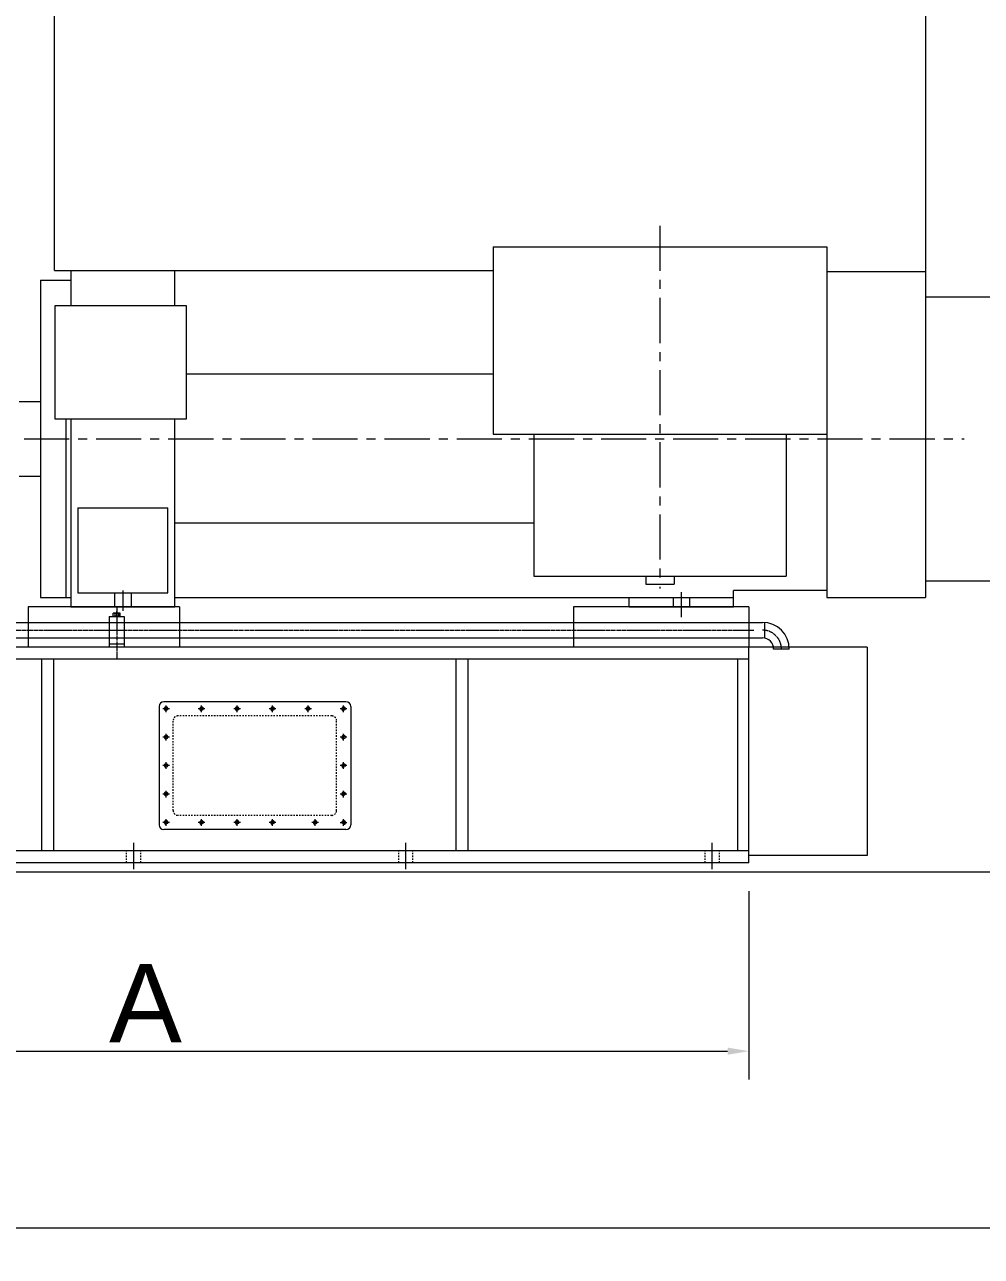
# Model space of a CAD drawing. Header units: inches. Extents: x 0 to 26418, y 0 to 20128.
# Drawn here: x 13044 to 15065, y 11112 to 13713 of the extents above; entities that cross this region are included whole.
import ezdxf

# ---------------------------------------------------------------- set-up
doc = ezdxf.new("R2010")
doc.units = ezdxf.units.IN
doc.header["$MEASUREMENT"] = 0
for name, pattern in [('ACAD_ISO04W100', [30, 24, -3, 0, -3]), ('CENTER', [50.8, 31.75, -6.35, 6.35, -6.35]), ('CHAIN', [0.7087, 0.4724, -0.0591, 0.1181, -0.0591]), ('EB_DASH', [6, 3, -3])]:
    doc.linetypes.add(name, pattern=pattern)
doc.layers.get('Defpoints').update_dxf_attribs({"lineweight": 5})
for name, color, linetype, lineweight in [('CAXA1', 5, 'CENTER', 5), ('CAXA细实线层', 7, 'Continuous', 5), ('CAXA虚线层', 96, 'EB_DASH', 5)]:
    doc.layers.add(name, color=color, linetype=linetype, lineweight=lineweight)
doc.styles.add('Roman', font='arial.ttf')
doc.styles.get("Standard").update_dxf_attribs({"font": 'arial.ttf'})
doc.dimstyles.new('ISO-25', dxfattribs={"dimscale": 30, "dimtxt": 1.5, "dimasz": 1.5, "dimexe": 2, "dimexo": 2, "dimtad": 1, "dimtih": 1, "dimtoh": 1, "dimdec": 1, "dimlfac": 0.03937, "dimdsep": 46, "dimtxsty": 'Standard', "dimcen": 2.5, "dimclrd": 7, "dimclre": 7, "dimclrt": 7, "dimadec": 0, "dimazin": 0, "dimtfac": 1, "dimtdec": 1, "dimtmove": 0, "dimatfit": 3, "dimfxl": 1, "dimlwd": 5, "dimlwe": 5, "dimarcsym": 0})

# ---------------------------------------------------------------- blocks, each defined once
blk = doc.blocks.new('*D43')
at = {"color": 7, "linetype": 'Continuous', "lineweight": 5, "transparency": 16777216}
for p, q in [((9490.9, 12325.2), (9490.9, 11112.2)), ((15873.9, 11863.2), (15873.9, 11112.2)), ((9535.9, 11172.2), (15828.9, 11172.2))]:
    blk.add_line(p, q, dxfattribs=at)
at = {"color": 7, "transparency": 16777216}
for points in [[(9535.9, 11179.7), (9535.9, 11164.7), (9490.9, 11172.2)], [(15828.9, 11179.7), (15828.9, 11164.7), (15873.9, 11172.2)]]:
    blk.add_solid(points, dxfattribs=at)
at = {"layer": 'Defpoints', "color": 0, "transparency": 16777216}
for p in [(9490.9, 12385.2), (15873.9, 11923.2), (15873.9, 11172.2)]:
    blk.add_point(p, dxfattribs=at)
at = {"color": 7, "lineweight": 5, "transparency": 16777216, "insert": (12682.4, 11276.2), "char_height": 165, "attachment_point": 5, "style": 'Roman'}
blk.add_mtext('C', dxfattribs=at)
blk = doc.blocks.new('*D45')
at = {"color": 7, "linetype": 'Continuous', "lineweight": 5, "transparency": 16777216}
for p, q in [((12023.9, 11883.2), (12023.9, 11485.4)), ((14573.9, 11883.2), (14573.9, 11485.4)), ((12068.9, 11545.4), (14528.9, 11545.4))]:
    blk.add_line(p, q, dxfattribs=at)
at = {"color": 7, "transparency": 16777216}
for points in [[(12068.9, 11552.9), (12068.9, 11537.9), (12023.9, 11545.4)], [(14528.9, 11552.9), (14528.9, 11537.9), (14573.9, 11545.4)]]:
    blk.add_solid(points, dxfattribs=at)
at = {"layer": 'Defpoints', "color": 0, "transparency": 16777216}
for p in [(12023.9, 11943.2), (14573.9, 11943.2), (14573.9, 11545.4)]:
    blk.add_point(p, dxfattribs=at)
at = {"color": 7, "lineweight": 5, "transparency": 16777216, "insert": (13298.9, 11646.7), "char_height": 165, "attachment_point": 5, "style": 'Roman'}
blk.add_mtext('A', dxfattribs=at)

msp = doc.modelspace()

# ---------------------------------------------------------------- linework, layer by layer
at = {"color": 7, "lineweight": 5}
for p, q in [((13106.46, 13193.18), (13106.46, 14088.18)), ((14946.95, 14088.18), (14946.95, 12503.18)), ((14033.45, 13243.18), (14033.45, 12848.18)), ((14033.45, 13243.18), (14738.45, 13243.18)), ((14738.45, 13243.18), (14738.45, 12848.18)), ((13106.46, 13193.18), (14033.45, 13193.18)), ((13140.95, 13193.18), (13140.95, 13119.4)), ((13360.95, 13119.4), (13360.95, 13193.18)), ((14738.45, 13191.46), (14946.95, 13191.46)), ((13076.95, 13173.18), (13076.95, 12503.18)), ((13076.95, 13173.18), (13140.95, 13173.18)), ((14946.95, 13138.18), (15480.95, 13138.18)), ((13384.71, 12975.43), (14033.45, 12975.43)), ((13031.95, 12916.71), (13076.95, 12916.71)), ((13130.95, 12879.81), (13130.95, 12503.18)), ((13140.95, 12879.81), (13140.95, 12483.18)), ((13360.95, 12503.18), (13360.95, 12879.81)), ((14033.45, 12848.18), (14738.45, 12848.18)), ((14119.27, 12848.18), (14119.27, 12548.18)), ((14652.62, 12848.18), (14652.62, 12548.18)), ((14738.45, 12848.18), (14738.45, 12503.18)), ((13031.95, 12759.65), (13076.95, 12759.65)), ((13155.95, 12692.13), (13155.95, 12513.18)), ((13155.95, 12692.13), (13345.95, 12692.13)), ((13345.95, 12513.18), (13345.95, 12692.13)), ((13360.95, 12661.06), (14119.27, 12661.06)), ((14119.27, 12548.18), (14652.62, 12548.18)), ((14355.95, 12548.18), (14355.95, 12531.19)), ((14415.9, 12548.18), (14415.9, 12531.19)), ((14946.95, 12538.18), (15480.95, 12538.18)), ((13155.95, 12513.18), (13345.95, 12513.18)), ((13233.45, 12513.18), (13233.45, 12483.18)), ((13268.45, 12513.18), (13268.45, 12483.18)), ((14355.95, 12531.19), (14415.9, 12531.19)), ((14540.95, 12483.18), (14540.95, 12517.75)), ((14738.45, 12517.75), (14540.95, 12517.75)), ((13050.94, 12483.18), (13050.94, 12398.18)), ((13370.94, 12483.18), (13050.94, 12483.18)), ((13076.95, 12503.18), (13140.95, 12503.18)), ((13140.95, 12483.18), (13360.95, 12483.18)), ((13360.95, 12503.18), (14540.95, 12503.18)), ((13360.95, 12483.18), (13360.95, 12503.18)), ((13370.94, 12483.18), (13370.94, 12398.18)), ((14203.52, 12483.19), (14203.52, 12398.18)), ((14573.52, 12483.19), (14203.52, 12483.19)), ((14320.95, 12483.18), (14320.95, 12503.18)), ((14320.95, 12483.18), (14540.95, 12483.18)), ((14413.45, 12503.18), (14413.45, 12483.18)), ((14448.45, 12503.18), (14448.45, 12483.18)), ((14573.52, 12483.19), (14573.52, 12398.18)), ((14738.45, 12503.18), (14946.95, 12503.18)), ((16641.69, 11923.18), (9793.58, 11923.18))]:
    msp.add_line(p, q, dxfattribs=at)
at = {"color": 7, "linetype": 'ACAD_ISO04W100', "lineweight": 5, "ltscale": 10}
for p, q in [((13250.95, 12517.9), (13250.95, 12475.1)), ((14430.95, 12514.34), (14430.95, 12461.71))]:
    msp.add_line(p, q, dxfattribs=at)
at = {"color": 7, "linetype": 'CHAIN', "lineweight": 5, "ltscale": 15}
for p, q in [((13238.02, 12483.6), (13238.02, 12373.18)), ((12604.86, 12434.18), (14583.95, 12434.17))]:
    msp.add_line(p, q, dxfattribs=at)
at = {"color": 7, "linetype": 'Continuous', "lineweight": 5}
for p, q in [((13222.02, 12463.17), (13254.02, 12463.17)), ((13222.02, 12463.17), (13222.02, 12398.18)), ((13230.51, 12464.61), (13230.51, 12469.8)), ((13232.39, 12470.4), (13243.65, 12470.4)), ((13232.39, 12464), (13243.65, 12464)), ((13234.27, 12469.8), (13234.27, 12464.61)), ((13241.77, 12469.8), (13241.77, 12464.61)), ((13245.53, 12464.61), (13245.53, 12469.8)), ((13254.02, 12463.17), (13254.02, 12398.18)), ((12784.95, 12450.68), (14602.57, 12450.67)), ((14606.45, 12450.67), (14606.45, 12417.67)), ((12786.4, 12417.67), (14602.57, 12417.67)), ((13222.02, 12405.17), (13254.02, 12405.17)), ((14573.52, 12398.18), (12023.95, 12398.18)), ((14823.92, 12398.18), (14573.52, 12398.18)), ((14573.95, 11943.18), (14573.95, 12398.18)), ((14659.07, 12394.17), (14626.07, 12394.17)), ((14823.92, 12398.18), (14823.92, 11958.67)), ((14573.95, 12373.18), (12023.95, 12373.18)), ((13080.02, 11968.18), (13080.02, 12373.18)), ((13105.02, 11968.18), (13105.02, 12373.18)), ((14488.01, 12373.18), (13688.01, 12373.18)), ((13955.02, 11968.18), (13955.02, 12373.18)), ((13980.01, 12373.18), (13980.01, 11968.18)), ((13722.52, 12283.17), (13337.52, 12283.17)), ((13720.01, 12283.17), (13687.01, 12283.17)), ((13327.52, 12273.17), (13327.52, 12023.17)), ((13732.52, 12273.17), (13732.52, 12023.17)), ((13722.52, 12013.17), (13337.52, 12013.17)), ((14573.95, 11968.18), (12023.95, 11968.18)), ((14573.95, 11943.18), (12023.95, 11943.18)), ((14823.92, 11958.67), (14573.95, 11958.67))]:
    msp.add_line(p, q, dxfattribs=at)
at = {"color": 7, "lineweight": 5}
msp.add_lwpolyline([(13107.96, 13119.4), (13384.71, 13119.4), (13384.71, 12879.81), (13107.96, 12879.81)], close=True, dxfattribs=at)
at = {"color": 7, "linetype": 'Continuous', "lineweight": 5}
for centre in [(13342.52, 12268.17), (13417.52, 12268.17), (13492.52, 12268.17), (13567.52, 12268.17), (13642.52, 12268.17), (13717.52, 12268.17), (13342.52, 12208.17), (13717.52, 12208.17), (13342.52, 12148.17), (13717.52, 12148.17), (13342.52, 12088.17), (13717.52, 12088.17), (13342.52, 12028.17), (13417.52, 12028.17), (13492.52, 12028.17), (13567.52, 12028.17), (13657.52, 12028.17), (13717.52, 12028.17)]:
    msp.add_circle(centre, 3.32, dxfattribs=at)
for centre, radius, start, end in [((13232.39, 12467.18), 3.23, 54.42999, 125.57001), ((13232.39, 12467.23), 3.23, 234.42999, 305.57001), ((13238.02, 12458.4), 12, 71.77609, 108.22391), ((13238.02, 12476), 12, 251.77609, 288.22391), ((13243.65, 12467.18), 3.23, 54.42999, 125.57001), ((13243.65, 12467.23), 3.23, 234.42999, 305.57001), ((14602.57, 12394.17), 56.5, 0, 90), ((14602.57, 12394.17), 23.5, 0, 90), ((13337.52, 12273.17), 10, 90, 180), ((13722.52, 12273.17), 10, 0, 90), ((13337.52, 12023.17), 10, 180, 270), ((13722.52, 12023.17), 10, 270, 0)]:
    msp.add_arc(centre, radius, start, end, dxfattribs=at)
at = {"color": 7, "linetype": 'CHAIN', "lineweight": 5, "ltscale": 15}
msp.add_arc((14602.57, 12394.17), 40, 0, 90, dxfattribs=at)
at = {"layer": 'CAXA1', "linetype": 'CENTER', "lineweight": 5, "ltscale": 3}
for p, q in [((14385.95, 13287.97), (14385.95, 12522.43)), ((12889.82, 12838.18), (15028.27, 12838.18)), ((13238.02, 12463.4), (13238.02, 12473.4)), ((13342.52, 12261.17), (13342.52, 12275.17)), ((13417.52, 12261.17), (13417.52, 12275.17)), ((13492.52, 12261.17), (13492.52, 12275.17)), ((13567.52, 12261.17), (13567.52, 12275.17)), ((13642.52, 12261.17), (13642.52, 12275.17)), ((13717.52, 12261.17), (13717.52, 12275.17)), ((13349.52, 12268.17), (13335.52, 12268.17)), ((13424.52, 12268.17), (13410.52, 12268.17)), ((13499.52, 12268.17), (13485.52, 12268.17)), ((13574.52, 12268.17), (13560.52, 12268.17)), ((13649.52, 12268.17), (13635.52, 12268.17)), ((13724.52, 12268.17), (13710.52, 12268.17)), ((13349.52, 12208.17), (13335.52, 12208.17)), ((13342.52, 12201.17), (13342.52, 12215.17)), ((13724.52, 12208.17), (13710.52, 12208.17)), ((13717.52, 12201.17), (13717.52, 12215.17)), ((13349.52, 12148.17), (13335.52, 12148.17)), ((13342.52, 12141.17), (13342.52, 12155.17)), ((13724.52, 12148.17), (13710.52, 12148.17)), ((13717.52, 12141.17), (13717.52, 12155.17)), ((13342.52, 12081.17), (13342.52, 12095.17)), ((13717.52, 12081.17), (13717.52, 12095.17)), ((13349.52, 12088.17), (13335.52, 12088.17)), ((13724.52, 12088.17), (13710.52, 12088.17)), ((13349.52, 12028.17), (13335.52, 12028.17)), ((13342.52, 12021.17), (13342.52, 12035.17)), ((13424.52, 12028.17), (13410.52, 12028.17)), ((13417.52, 12021.17), (13417.52, 12035.17)), ((13499.52, 12028.17), (13485.52, 12028.17)), ((13492.52, 12021.17), (13492.52, 12035.17)), ((13574.52, 12028.17), (13560.52, 12028.17)), ((13567.52, 12021.17), (13567.52, 12035.17)), ((13664.52, 12028.17), (13650.52, 12028.17)), ((13657.52, 12021.17), (13657.52, 12035.17)), ((13710.52, 12028.17), (13724.52, 12028.17)), ((13717.52, 12021.17), (13717.52, 12035.17)), ((13273.95, 11929.34), (13273.95, 11985.38)), ((13848.95, 11929.34), (13848.95, 11985.38)), ((14496.44, 11929.34), (14496.44, 11985.38))]:
    msp.add_line(p, q, dxfattribs=at)
at = {"layer": 'CAXA细实线层', "color": 7, "lineweight": 5}
msp.add_line((14550.74, 11968.18), (14550.74, 12373.18), dxfattribs=at)
for centre, start, end in [((13342.52, 12268.17), 350, 270), ((13417.52, 12268.17), 350, 270), ((13492.52, 12268.17), 350, 270), ((13567.52, 12268.17), 350, 270), ((13642.52, 12268.17), 350, 270), ((13717.52, 12268.17), 350, 270), ((13342.52, 12208.17), 350, 270), ((13717.52, 12208.17), 350, 270), ((13342.52, 12148.17), 350, 270), ((13717.52, 12148.17), 350, 270), ((13342.52, 12088.17), 350, 270), ((13717.52, 12088.17), 350, 270), ((13342.52, 12028.17), 350, 270), ((13417.52, 12028.17), 350, 270), ((13492.52, 12028.17), 350, 270), ((13567.52, 12028.17), 350, 270), ((13657.52, 12028.17), 350, 270), ((13717.52, 12028.17), 270, 190)]:
    msp.add_arc(centre, 4, start, end, dxfattribs=at)
at = {"layer": 'CAXA虚线层', "color": 7, "linetype": 'EB_DASH', "lineweight": 5}
for p, q in [((13692.52, 12253.17), (13367.52, 12253.17)), ((13357.52, 12053.17), (13357.52, 12243.17)), ((13702.52, 12053.17), (13702.52, 12243.17)), ((13692.52, 12043.17), (13367.52, 12043.17)), ((13258.95, 11943.18), (13258.95, 11968.18)), ((13288.95, 11943.18), (13288.95, 11968.18)), ((13833.95, 11943.18), (13833.95, 11968.18)), ((13863.95, 11943.18), (13863.95, 11968.18)), ((14481.44, 11943.18), (14481.44, 11968.18)), ((14511.44, 11943.18), (14511.44, 11968.18))]:
    msp.add_line(p, q, dxfattribs=at)
for centre, start, end in [((13367.52, 12243.17), 90, 180), ((13692.52, 12243.17), 0, 90), ((13367.52, 12053.17), 180, 270), ((13692.52, 12053.17), 270, 0)]:
    msp.add_arc(centre, 10, start, end, dxfattribs=at)

# ---------------------------------------------------------------- dimensions: what is measured, and where the dimension line sits
at = {"color": 7, "lineweight": 5}
dim = msp.add_linear_dim(base=(15873.95, 11172.16), p1=(9490.95, 12385.18), p2=(15873.95, 11923.18), text='C', dimstyle='ISO-25', override={"dimtxt": 5.5, "dimpost": '\\X', "dimtxsty": 'Roman', "dimtmove": 1}, dxfattribs=at)
dim.commit()
dim.dimension.update_dxf_attribs({"geometry": '*D43', "text_midpoint": (12682.45, 11172.16), "dimtype": 160})
dim = msp.add_linear_dim(base=(14573.95, 11545.4), p1=(12023.95, 11943.18), p2=(14573.95, 11943.18), text='A', dimstyle='ISO-25', override={"dimtxt": 5.5, "dimpost": '\\X', "dimtxsty": 'Roman', "dimtmove": 1}, dxfattribs=at)
dim.commit()
dim.dimension.update_dxf_attribs({"geometry": '*D45', "text_midpoint": (13298.95, 11646.65)})

doc.saveas('drawing.dxf')
